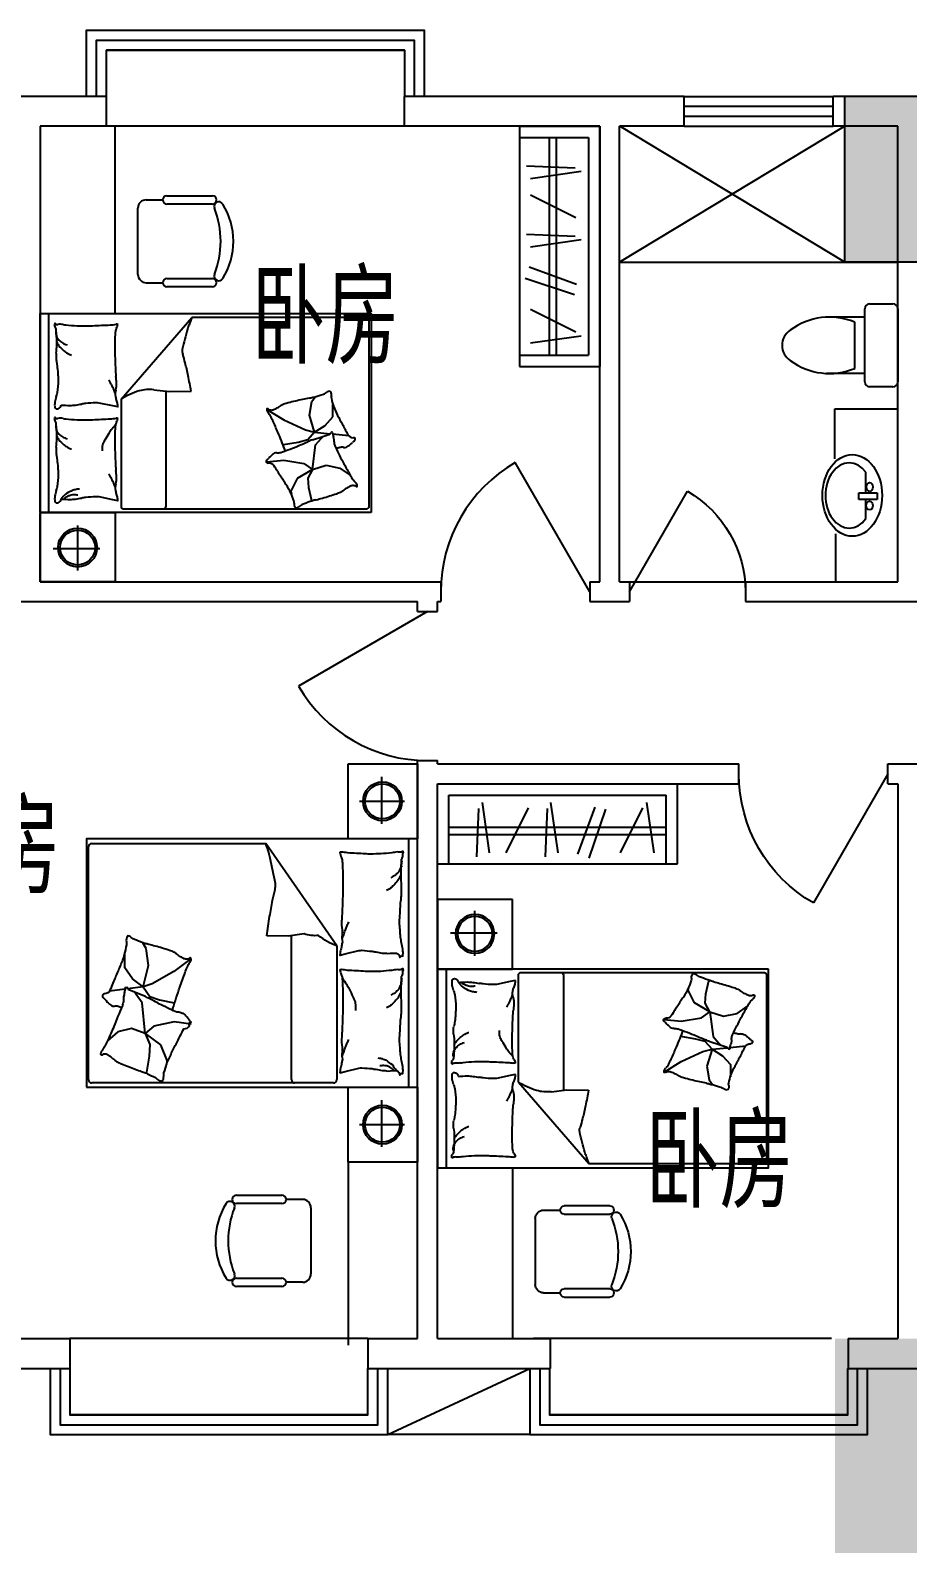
# Model space of a CAD drawing. Header units: millimetres. Extents: x 1386 to 54110, y 629 to 51584.
# Drawn here: x 12642 to 17941, y 19280 to 28419 of the extents above; entities that cross this region are included whole.
import ezdxf
from ezdxf.enums import TextEntityAlignment as Align

# ---------------------------------------------------------------- set-up
doc = ezdxf.new("R2010")
doc.units = ezdxf.units.MM
for name, color, linetype in [('COLUMN', 7, 'Continuous'), ('FUR', 6, 'Continuous'), ('PUB_TEXT', 7, 'Continuous'), ('STAIR', 2, 'Continuous'), ('TOILET', 7, 'Continuous'), ('WALL', 4, 'Continuous'), ('WINDOW', 5, 'Continuous'), ('WINDOW_TEXT', 7, 'Continuous')]:
    doc.layers.add(name, color=color, linetype=linetype)
doc.styles.add('CHINA', font='romant', dxfattribs={"width": 0.8, "height": 150, "bigfont": 'fs64f'})
doc.styles.add('DIM_FONT', font='SIMPLEX.shx', dxfattribs={"width": 0.8})
doc.styles.add('HZ', font='TXT.SHX', dxfattribs={"width": 0.8, "bigfont": 'hztxt'})
doc.styles.add('SIMPLEX', font='SIMPLEX.SHX')
doc.styles.get("Standard").update_dxf_attribs({"font": 'arial.ttf'})

# ---------------------------------------------------------------- blocks, each defined once
blk = doc.blocks.new('M_C54TQD')
for p, q in [((0, -52.4), (1500, -52.4)), ((25.8, -508.5), (25.8, -1967.8)), ((853.5, -488.5), (45.8, -488.5)), ((853.5, -488.5), (1471.6, -915.9)), ((45.8, -761.1), (915.3, -761.1)), ((1471.6, -1967.8), (1471.6, -915.9)), ((381, -1368.3), (394.8, -1471.4)), ((777.6, -1368.4), (698.4, -1472.4)), ((160.8, -1514.4), (136.8, -1517.8)), ((255.4, -1552.2), (160.8, -1514.4)), ((324.3, -1645), (255.4, -1552.2)), ((394.8, -1471.4), (369, -1593.5)), ((528.4, -1559.3), (508.6, -1470.4)), ((698.4, -1472.4), (623.3, -1602.7)), ((90.3, -1638.1), (87, -1644.6)), ((188.4, -1621), (90.3, -1638.1)), ((257.2, -1617.5), (188.4, -1621)), ((324.3, -1645), (257.2, -1617.5)), ((369, -1593.5), (324.3, -1645)), ((548.2, -1616.6), (528.4, -1559.3)), ((605.5, -1658), (548.2, -1616.6)), ((623.3, -1602.7), (605.5, -1658)), ((605.5, -1658), (734, -1626.4)), ((734, -1626.4), (836.8, -1640.3)), ((836.8, -1640.3), (872.8, -1660.3)), ((324.3, -1645), (510, -1663.9)), ((324.3, -1645), (355.2, -1727.5)), ((355.2, -1727.5), (334.6, -1810)), ((510, -1663.9), (559.9, -1700)), ((559.9, -1700), (572, -1708.6)), ((605.5, -1658), (593.7, -1752.2)), ((605.5, -1658), (654.9, -1721.3)), ((654.9, -1721.3), (720.1, -1768.7)), ((334.6, -1810), (281, -1872.6)), ((591.9, -1766.9), (580, -1861.5)), ((720.1, -1768.7), (813, -1768.7)), ((45.8, -1987.8), (1451.6, -1987.8))]:
    blk.add_line(p, q)
blk.add_lwpolyline([(0, -2000), (0, 0), (1500, 0), (1500, -2000)], close=True)
for points in [[(101, -126.8, -0.263368), (73, -108, -0.494818), (82.2, -89.3, -0.049225), (99.9, -87.5, -0.036831), (123.5, -89.3, -0.031893), (161.5, -97.4, 0.035782), (195.4, -104.4, 0.032941), (285.1, -110.3, 0.026564), (396.3, -104.4, 0.017905), (433.8, -99, -0.033397), (454, -96.8, -0.03204), (491.1, -97.5, 0.018442), (555.4, -100.5, 0.010837), (620.2, -99.8, 0.014624), (668.1, -96.8, 0.111249), (690.6, -89.5, -0.153708), (707.5, -85.5, -0.076444), (715, -87.2, -0.215512), (716.9, -89.3, -0.585858), (714.3, -92.3, 0.363489), (709.4, -94.9, 0.191716), (709.4, -106.4, -0.129675), (711.3, -123, -0.01735), (708.3, -139.8, 0.019326), (705.7, -154.9, 0.018818), (699, -223.3, 0.021828), (698.1, -282.6, 0.006204), (699.5, -316.4, 0.001963), (705.7, -423.3, 0.028341), (709.9, -459.4, -0.117014), (709.4, -468.3, -0.36606), (708, -469.3, -0.03973), (694.4, -466.5, -0.048309), (680.6, -461, 0.062981), (670, -457.1, 0.04058), (646.6, -453.7, 0.014345), (579.8, -451.4, 0.005484), (454.4, -452.2, 0.007153), (358.2, -455.2, 0.008762), (315.7, -457.9, -0.008153), (270, -460.8, -0.06251), (212.9, -456.4, 0.078669), (167.3, -454.4, 0.047825), (144.9, -459.1, -0.034494), (114.1, -466.5, -0.023571), (88.8, -469.5, -0.510228), (87.8, -468.3), (95.3, -438.3), (116, -355.7, 0.073041), (118, -336.2, 0.023305), (112.2, -275, 0.018299), (108.2, -252.2, -0.01097), (100.8, -214.2, -0.042281), (97.9, -179.9, -0.027201), (100.8, -126.5)], [(810.2, -126.8, -0.263368), (782.3, -108, -0.494818), (791.4, -89.3, -0.049225), (809.1, -87.5, -0.036831), (832.8, -89.3, -0.031893), (870.7, -97.4, 0.035782), (904.6, -104.4, 0.032941), (994.3, -110.3, 0.026564), (1105.5, -104.4, 0.017905), (1143, -99, -0.033397), (1163.3, -96.8, -0.03204), (1200.3, -97.5, 0.018442), (1264.7, -100.5, 0.010837), (1329.4, -99.8, 0.014624), (1377.3, -96.8, 0.111249), (1399.9, -89.5, -0.153708), (1416.8, -85.5, -0.076444), (1424.2, -87.2, -0.215512), (1426.2, -89.3, -0.585858), (1423.5, -92.3, 0.363489), (1418.6, -94.9, 0.191716), (1418.6, -106.4, -0.129675), (1420.5, -123, -0.01735), (1417.5, -139.8, 0.019326), (1414.9, -154.9, 0.018818), (1408.3, -223.3, 0.021828), (1407.4, -282.6, 0.006204), (1408.8, -316.4, 0.001963), (1414.9, -423.3, 0.028341), (1419.2, -459.4, -0.117014), (1418.6, -468.3, -0.36606), (1417.2, -469.3, -0.03973), (1403.6, -466.5, -0.048309), (1389.9, -461, 0.062981), (1379.2, -457.1, 0.04058), (1355.8, -453.7, 0.014345), (1289.1, -451.4, 0.005484), (1163.6, -452.2, 0.007153), (1067.5, -455.2, 0.008762), (1024.9, -457.9, -0.008153), (979.2, -460.8, -0.06251), (922.1, -456.4, 0.078669), (876.5, -454.4, 0.047825), (854.1, -459.1, -0.034494), (823.4, -466.5, -0.023571), (798, -469.5, -0.510228), (797.1, -468.3), (804.6, -438.3), (825.2, -355.7, 0.073041), (827.2, -336.2, 0.023305), (821.5, -275, 0.018299), (817.4, -252.2, -0.01097), (810.1, -214.2, -0.042281), (807.2, -179.9, -0.027201), (810.1, -126.5)], [(99.3, -142.8, -0.05369), (113.5, -155.8, -0.070312), (121.6, -168.1, -0.015448), (125.4, -176.6, -0.013244), (129.1, -186.8, -0.082127), (132.1, -204.9, -0.064164), (129.1, -228.1)], [(100.8, -126.8, -0.077379), (135.6, -152.1, -0.077379), (161.1, -186.8, -0.047525), (171, -211.5, -0.047525), (176.1, -237.5)], [(574.8, -100.6, 0.027842), (551.1, -111.2, 0.048685), (538.5, -119.3, 0.023666), (510.6, -143.6, 0.031223), (491.6, -164.3, 0.046801), (486.5, -172, 0.023191), (478.4, -188.7)], [(656.8, -94.9, 0.088153), (622.3, -98.4, 0.088153), (591.1, -113.7, 0.077547), (569.5, -135.3, 0.077547), (555.4, -162.4)], [(1284.1, -100.6, 0.027842), (1260.3, -111.2, 0.048685), (1247.8, -119.3, 0.023666), (1219.8, -143.6, 0.031223), (1200.8, -164.3, 0.046801), (1195.7, -172, 0.023191), (1187.7, -188.7)], [(1366.1, -94.9, 0.088153), (1331.5, -98.4, 0.088153), (1300.3, -113.7, 0.077547), (1278.7, -135.3, 0.077547), (1264.7, -162.4)], [(191.4, -453.7, 0.009729), (218.7, -444.6, 0.009729), (245.6, -434.6, 0.007971), (267.3, -425.5, 0.007971), (288.8, -415.8)], [(660.6, -455.2, 0.016108), (621.7, -429, 0.024599), (594.9, -413.9, 0.009477), (545.8, -390.6, 0.015937), (516, -378.3, 0.072521), (499.6, -374.7, 0.033339), (463.4, -374.5)], [(900.6, -453.7, 0.009729), (927.9, -444.6, 0.009729), (954.8, -434.6, 0.007971), (976.6, -425.5, 0.007971), (998, -415.8)], [(853.5, -488.5, -0.085272), (916.8, -598.6, -0.124044), (926, -686.2), (912.4, -781.6), (914.1, -911.7)], [(914.1, -911.7, 0.007867), (1031.7, -893.9, 0.009508), (1128.5, -875.9, 0.006616), (1193.5, -861.5, -0.023828), (1211.7, -858.2, -0.080713), (1230.3, -858.7, -0.009591), (1382.9, -890.6, -0.013133), (1416.4, -899.2, -0.007859), (1471.6, -915.9)], [(464, -1480.4, 0.025626), (475.6, -1477.6, 0.0108), (604.9, -1436, 0.00456), (692.4, -1404.8, 0.01125), (727.5, -1391, 0.069394), (746.3, -1379.9, -0.079756), (762.9, -1370.5, -0.106399), (777.6, -1368.4, -0.328642), (781.6, -1371.8, -0.299547), (779.2, -1378.3, 0.189917), (773.7, -1387.1, 0.033518), (772.5, -1397.4, 0.075627), (773, -1402, 0.053489), (776, -1409.8, 0.017838), (788.1, -1431.8, 0.038394), (805.3, -1456.1, -0.059529), (815.7, -1472.2, -0.035943), (826.3, -1498.4, -0.011245), (851.9, -1584.7, -0.006203), (862.2, -1624.3, 0.010783), (868.3, -1647, 0.019485), (872.8, -1660.3, 0.005062), (892.4, -1710.5, 0.101392), (909.1, -1735.8, -0.223768), (914, -1749.2, -0.25558), (910.9, -1753.8, -0.081563), (895.2, -1758.9, -0.071805), (878.1, -1759, 0.069985), (860.5, -1759.1, 0.03546), (801, -1772.1, 0.029432), (732, -1796.8, 0.001554), (698.6, -1811.2, -0.00152), (664.5, -1825.8, -0.004735), (629.3, -1840.5, 0.00382), (585.5, -1858.6, 0.296001), (563.6, -1890.9, -0.649774), (542.2, -1899.9, -0.02319), (537.7, -1895.3, 0.0288), (534, -1891.6, 0.005727), (527.4, -1885.8, -0.004358), (518.8, -1878.2, -0.027528), (501.8, -1861.4, -0.046214), (493.2, -1849.9, -0.194121), (490.4, -1833.2, 0.133719), (489.3, -1809.2, 0.005779), (481.8, -1787.2, 0.008882)]]:
    blk.add_lwpolyline(points, format="xyb")
blk.add_lwpolyline([(58.1, -1583.2, 0.101392), (39.5, -1559.2, -0.223768), (33.6, -1546.2, -0.25558), (36.4, -1541.4, -0.081563), (51.6, -1535.1, -0.071805), (68.7, -1533.7, 0.069985), (86.2, -1532.2, 0.03546), (144.5, -1514.8, 0.029432), (211.5, -1484.8, 0.001554), (243.6, -1467.9, -0.00152), (276.5, -1450.7, -0.004735), (310.5, -1433.4, 0.00382), (352.7, -1412, 0.296001), (372.1, -1378.1, -0.649774), (392.8, -1367.5, -0.02319), (397.6, -1371.7, 0.0288), (401.6, -1375.1, 0.005727), (408.6, -1380.4, -0.004358), (417.8, -1387.3, -0.027528), (436, -1402.8, -0.046214), (445.5, -1413.5, -0.194121), (449.5, -1430, 0.133719), (452.5, -1453.8, 0.011505), (471.2, -1496.2, 0.008882), (497.5, -1550, 0.012426), (534.6, -1618.4, -0.033612), (547.3, -1644.2), (570.3, -1700.5), (588.1, -1744, 0.224341), (602.6, -1757.3, -0.722772), (602.8, -1766.1, -0.103513), (599, -1766.6, 0.053465), (591.8, -1766.9, 0.030109), (568.7, -1771.5, -0.031436), (546.6, -1775.9, -0.05324), (531.5, -1776.4, 0.05518), (516.9, -1776.8, 0.056271), (491.6, -1783.4, 0.0108), (365.9, -1834.8, 0.00456), (281, -1872.6, 0.01125), (247.1, -1889, 0.069394), (229.2, -1901.6, -0.079756), (213.3, -1912.2, -0.106399), (198.9, -1915.4, -0.328642), (194.6, -1912.4, -0.299547), (196.5, -1905.7, 0.189917), (201.3, -1896.5, 0.033518), (201.7, -1886.2, 0.075627), (200.8, -1881.6, 0.053489), (197.3, -1874, 0.017838), (183.5, -1853, 0.038394), (164.5, -1830.2, -0.059529), (152.9, -1814.9, -0.035943), (140.3, -1789.6, -0.011245), (108.1, -1705.4, -0.006203), (94.9, -1666.8, 0.010783), (87, -1644.6, 0.019485), (81.6, -1631.7, 0.005062)], format="xyb", close=True)
for centre, start, end in [((45.8, -508.5), 90, 180), ((45.8, -741.1), 180, 270), ((45.8, -1967.8), 180, 270), ((1451.6, -1967.8), 270, 0)]:
    blk.add_arc(centre, 20, start, end)
at = {"style": 'DIM_FONT', "width": 0.8, "flags": 9}
for tag in ['YSIZE', 'XSIZE']:
    blk.add_attdef(tag, (0, 0), '', height=0.5, dxfattribs=at)
blk = doc.blocks.new('_FZH')
blk.add_solid([(-0.5, -0.5), (0.5, -0.5), (-0.5, 0.5), (0.5, 0.5)])
blk = doc.blocks.new('M_C32CXI')
for p, q in [((-188.1, 275), (86.9, 275)), ((86.9, 225), (-188.1, 225)), ((211.9, 250), (111.9, 250)), ((261.9, 200), (261.9, -200)), ((-188.1, -225), (86.9, -225)), ((211.9, -250), (111.9, -250)), ((86.9, -275), (-188.1, -275))]:
    blk.add_line(p, q)
for centre, radius, start, end in [((-188.1, 250), 25, 90, 270), ((86.9, 250), 25, 270, 90), ((111, 0), 425.9, 148.10921, 211.89079), ((-226.8, 210.2), 28.1, 338.76069, 148.10921), ((314, 0), 552.1, 158.76069, 201.23931), ((211.9, 200), 50, 0, 90), ((-226.8, -210.2), 28.1, 211.89079, 21.23931), ((-188.1, -250), 25, 90, 270), ((86.9, -250), 25, 270, 90), ((211.9, -200), 50, 270, 0)]:
    blk.add_arc(centre, radius, start, end)
at = {"width": 0.8, "flags": 9}
for tag in ['XSIZE', 'YSIZE']:
    blk.add_attdef(tag, (0, 0), '', height=0.5, dxfattribs=at)
blk = doc.blocks.new('_DBLK')
blk.add_line((-0.5, 0), (0, -0.866))
blk.add_arc((-0.5, 0), 1, 300, 0)
at = {"style": 'SIMPLEX', "flags": 9}
blk.add_attdef('A', text='', height=1, dxfattribs=at).set_placement((0, 1.5), align=Align.MIDDLE)
blk = doc.blocks.new('_C2UYJ')
for p, q in [((-226.1, 215.7), (226.1, 215.7)), ((-226.1, -203.3), (-226.1, 209.5)), ((226.1, 215.7), (226.1, -203.3)), ((0, 135.6), (0, -135.6)), ((-147.8, -3.1), (134.8, -3.1)), ((226.1, -203.3), (-226.1, -203.3))]:
    blk.add_line(p, q)
for radius in [117.4, 105.4]:
    blk.add_circle((0, 3.1), radius)
at = {"style": 'DIM_FONT', "width": 0.8, "flags": 9}
for tag in ['YSIZE', 'XSIZE']:
    blk.add_attdef(tag, (0, 0), '', height=0.5, dxfattribs=at)
blk = doc.blocks.new('M_E24TTP')
at = {"layer": 'TOILET', "color": 7}
for p, q in [((-169.7, 200.4), (-169.7, 430.4)), ((169.7, 200.4), (169.7, 430.4)), ((-220, 200), (220, 200)), ((-139.7, 260.4), (139.7, 260.4)), ((-250, 30), (-250, 170)), ((250, 170), (250, 30)), ((220, 0), (-220, 0))]:
    blk.add_line(p, q, dxfattribs=at)
for centre, radius, start, end in [((227.4, 412.8), 397.5, 143.36186, 202.54952), ((0, 589.6), 109.8, 33.45086, 146.54914), ((-227.4, 412.8), 397.5, 337.45048, 36.63814), ((-220, 170), 30, 90, 180), ((220, 170), 30, 0, 90), ((-220, 30), 30, 180, 270), ((220, 30), 30, 270, 0)]:
    blk.add_arc(centre, radius, start, end, dxfattribs=at)
at = {"style": 'DIM_FONT', "width": 0.8, "flags": 9}
for tag in ['YSIZE', 'XSIZE']:
    blk.add_attdef(tag, (0, 0), '', height=0.5, dxfattribs=at)
blk = doc.blocks.new('_WBLK')
for p, q in [((-0.5, 0.5), (0.5, 0.5)), ((0.5, 0.167), (-0.5, 0.167)), ((0.5, -0.167), (-0.5, -0.167)), ((-0.5, -0.5), (0.5, -0.5))]:
    blk.add_line(p, q)
at = {"layer": 'WINDOW_TEXT', "style": 'SIMPLEX', "flags": 9}
blk.add_attdef('A', text='', height=1, dxfattribs=at).set_placement((0, 1.5), align=Align.MIDDLE)
blk = doc.blocks.new('M_E33IEP')
at = {"linetype": 'Continuous'}
for p, q in [((135.1, 135.3), (135.1, 19.6)), ((43.6, -21.1), (43.6, 19.6)), ((43.6, 19.6), (193.6, 19.6)), ((193.6, 19.6), (193.6, -21.1)), ((193.6, -21.1), (43.6, -21.1)), ((135.1, -21.1), (135.1, -144.4))]:
    blk.add_line(p, q, dxfattribs=at)
for centre, radius in [((248.3, -4.6), 246.4), ((105.9, 56.4), 26.7), ((104.6, -55.4), 26.7)]:
    blk.add_circle(centre, radius, dxfattribs=at)
blk.add_arc((273.7, -4.6), 196.9, 225.25267, 134.74733, dxfattribs=at)
at = {"style": 'DIM_FONT', "width": 0.8, "flags": 9}
for tag in ['YSIZE', 'XSIZE']:
    blk.add_attdef(tag, (0, 0), '', height=0.5, dxfattribs=at)
at = {"linetype": 'Continuous', "style": 'CHINA', "width": 0.8, "flags": 9}
for tag in ['XSIZE', 'YSIZE']:
    blk.add_attdef(tag, (1.9, -251), '', height=150, dxfattribs=at)
blk = doc.blocks.new('_C9ULO')
for p, q in [((-1202.2, 0), (-750, 0)), ((-750, 0), (-750, -419)), ((750, 0), (1202.2, 0)), ((1202.2, 0), (1202.2, -419)), ((-1202.2, -419), (-1202.2, -6.2)), ((-976.1, -80.1), (-976.1, -351.2)), ((750, -52.4), (-750, -52.4)), ((750, -419), (750, -6.2)), ((976.1, -80.1), (976.1, -351.2)), ((-1124, -218.8), (-841.3, -218.8)), ((828.3, -218.8), (1110.9, -218.8)), ((-750, -419), (-1202.2, -419)), ((1202.2, -419), (750, -419)), ((-103.5, -488.5), (-721.6, -915.9)), ((-103.5, -488.5), (704.2, -488.5)), ((724.2, -508.5), (724.2, -1967.8)), ((704.2, -761.1), (-165.3, -761.1)), ((-721.6, -1967.8), (-721.6, -915.9)), ((-27.6, -1368.4), (51.6, -1472.4)), ((369, -1368.3), (355.2, -1471.4)), ((51.6, -1472.4), (126.7, -1602.7)), ((221.6, -1559.3), (241.4, -1470.4)), ((355.2, -1471.4), (381, -1593.5)), ((425.7, -1645), (494.6, -1552.2)), ((494.6, -1552.2), (589.2, -1514.4)), ((589.2, -1514.4), (613.2, -1517.8)), ((-86.8, -1640.3), (-122.8, -1660.3)), ((16, -1626.4), (-86.8, -1640.3)), ((144.5, -1658), (16, -1626.4)), ((126.7, -1602.7), (144.5, -1658)), ((144.5, -1658), (201.8, -1616.6)), ((201.8, -1616.6), (221.6, -1559.3)), ((381, -1593.5), (425.7, -1645)), ((425.7, -1645), (492.8, -1617.5)), ((492.8, -1617.5), (561.6, -1621)), ((561.6, -1621), (659.7, -1638.1)), ((659.7, -1638.1), (663, -1644.6)), ((95.1, -1721.3), (29.9, -1768.7)), ((144.5, -1658), (95.1, -1721.3)), ((144.5, -1658), (156.3, -1752.2)), ((190.1, -1700), (178, -1708.6)), ((240, -1663.9), (190.1, -1700)), ((425.7, -1645), (240, -1663.9)), ((425.7, -1645), (394.8, -1727.5)), ((394.8, -1727.5), (415.4, -1810)), ((29.9, -1768.7), (-63, -1768.7)), ((158.1, -1766.9), (170, -1861.5)), ((415.4, -1810), (469, -1872.6)), ((704.2, -1987.8), (-701.6, -1987.8))]:
    blk.add_line(p, q)
blk.add_lwpolyline([(750, -2000), (750, 0), (-750, 0), (-750, -2000)], close=True)
for points in [[(-60.2, -126.8, -0.263368), (-32.3, -108, -0.494818), (-41.4, -89.3, -0.049225), (-59.1, -87.5, -0.036831), (-82.8, -89.3, -0.031893), (-120.7, -97.4, 0.035782), (-154.6, -104.4, 0.032941), (-244.3, -110.3, 0.026564), (-355.5, -104.4, 0.017905), (-393, -99, -0.033397), (-413.3, -96.8, -0.03204), (-450.3, -97.5, 0.018442), (-514.7, -100.5, 0.010837), (-579.4, -99.8, 0.014624), (-627.3, -96.8, 0.111249), (-649.9, -89.5, -0.153708), (-666.8, -85.5, -0.076444), (-674.2, -87.2, -0.215512), (-676.2, -89.3, -0.585858), (-673.5, -92.3, 0.363489), (-668.6, -94.9, 0.191716), (-668.6, -106.4, -0.129675), (-670.5, -123, -0.01735), (-667.5, -139.8, 0.019326), (-664.9, -154.9, 0.018818), (-658.3, -223.3, 0.021828), (-657.4, -282.6, 0.006204), (-658.8, -316.4, 0.001963), (-664.9, -423.3, 0.028341), (-669.2, -459.4, -0.117014), (-668.6, -468.3, -0.36606), (-667.2, -469.3, -0.03973), (-653.6, -466.5, -0.048309), (-639.9, -461, 0.062981), (-629.2, -457.1, 0.04058), (-605.8, -453.7, 0.014345), (-539.1, -451.4, 0.005484), (-413.6, -452.2, 0.007153), (-317.5, -455.2, 0.008762), (-274.9, -457.9, -0.008153), (-229.2, -460.8, -0.06251), (-172.1, -456.4, 0.078669), (-126.5, -454.4, 0.047825), (-104.1, -459.1, -0.034494), (-73.4, -466.5, -0.023571), (-48, -469.5, -0.510228), (-47.1, -468.3), (-54.6, -438.3), (-75.2, -355.7, 0.073041), (-77.2, -336.2, 0.023305), (-71.5, -275, 0.018299), (-67.4, -252.2, -0.01097), (-60.1, -214.2, -0.042281), (-57.2, -179.9, -0.027201), (-60.1, -126.5)], [(649, -126.8, -0.263368), (677, -108, -0.494818), (667.8, -89.3, -0.049225), (650.1, -87.5, -0.036831), (626.5, -89.3, -0.031893), (588.5, -97.4, 0.035782), (554.6, -104.4, 0.032941), (464.9, -110.3, 0.026564), (353.7, -104.4, 0.017905), (316.2, -99, -0.033397), (296, -96.8, -0.03204), (258.9, -97.5, 0.018442), (194.6, -100.5, 0.010837), (129.8, -99.8, 0.014624), (81.9, -96.8, 0.111249), (59.4, -89.5, -0.153708), (42.5, -85.5, -0.076444), (35, -87.2, -0.215512), (33.1, -89.3, -0.585858), (35.7, -92.3, 0.363489), (40.6, -94.9, 0.191716), (40.6, -106.4, -0.129675), (38.7, -123, -0.01735), (41.7, -139.8, 0.019326), (44.3, -154.9, 0.018818), (51, -223.3, 0.021828), (51.9, -282.6, 0.006204), (50.5, -316.4, 0.001963), (44.3, -423.3, 0.028341), (40.1, -459.4, -0.117014), (40.6, -468.3, -0.36606), (42, -469.3, -0.03973), (55.6, -466.5, -0.048309), (69.4, -461, 0.062981), (80, -457.1, 0.04058), (103.4, -453.7, 0.014345), (170.2, -451.4, 0.005484), (295.6, -452.2, 0.007153), (391.8, -455.2, 0.008762), (434.3, -457.9, -0.008153), (480, -460.8, -0.06251), (537.1, -456.4, 0.078669), (582.7, -454.4, 0.047825), (605.1, -459.1, -0.034494), (635.9, -466.5, -0.023571), (661.2, -469.5, -0.510228), (662.2, -468.3), (654.7, -438.3), (634, -355.7, 0.073041), (632, -336.2, 0.023305), (637.8, -275, 0.018299), (641.8, -252.2, -0.01097), (649.2, -214.2, -0.042281), (652.1, -179.9, -0.027201), (649.2, -126.5)], [(-616.1, -94.9, 0.088153), (-581.5, -98.4, 0.088153), (-550.3, -113.7, 0.077547), (-528.7, -135.3, 0.077547), (-514.7, -162.4)], [(-534.1, -100.6, 0.027842), (-510.3, -111.2, 0.048685), (-497.8, -119.3, 0.023666), (-469.8, -143.6, 0.031223), (-450.8, -164.3, 0.046801), (-445.7, -172, 0.023191), (-437.7, -188.7)], [(93.2, -94.9, 0.088153), (127.7, -98.4, 0.088153), (158.9, -113.7, 0.077547), (180.5, -135.3, 0.077547), (194.6, -162.4)], [(175.2, -100.6, 0.027842), (198.9, -111.2, 0.048685), (211.5, -119.3, 0.023666), (239.4, -143.6, 0.031223), (258.4, -164.3, 0.046801), (263.5, -172, 0.023191), (271.6, -188.7)], [(649.2, -126.8, -0.077379), (614.4, -152.1, -0.077379), (588.9, -186.8, -0.047525), (579, -211.5, -0.047525), (573.9, -237.5)], [(650.7, -142.8, -0.05369), (636.5, -155.8, -0.070312), (628.4, -168.1, -0.015448), (624.6, -176.6, -0.013244), (620.9, -186.8, -0.082127), (617.9, -204.9, -0.064164), (620.9, -228.1)], [(-150.6, -453.7, 0.009729), (-177.9, -444.6, 0.009729), (-204.8, -434.6, 0.007971), (-226.6, -425.5, 0.007971), (-248, -415.8)], [(89.4, -455.2, 0.016108), (128.3, -429, 0.024599), (155.1, -413.9, 0.009477), (204.2, -390.6, 0.015937), (234, -378.3, 0.072521), (250.4, -374.7, 0.033339), (286.6, -374.5)], [(558.6, -453.7, 0.009729), (531.3, -444.6, 0.009729), (504.4, -434.6, 0.007971), (482.7, -425.5, 0.007971), (461.2, -415.8)], [(-103.5, -488.5, -0.085272), (-166.8, -598.6, -0.124044), (-176, -686.2), (-162.4, -781.6), (-164.1, -911.7)], [(-164.1, -911.7, 0.007867), (-281.7, -893.9, 0.009508), (-378.5, -875.9, 0.006616), (-443.5, -861.5, -0.023828), (-461.7, -858.2, -0.080713), (-480.3, -858.7, -0.009591), (-632.9, -890.6, -0.013133), (-666.4, -899.2, -0.007859), (-721.6, -915.9)], [(286, -1480.4, -0.025626), (274.4, -1477.6, -0.0108), (145.1, -1436, -0.00456), (57.6, -1404.8, -0.01125), (22.5, -1391, -0.069394), (3.7, -1379.9, 0.079756), (-12.9, -1370.5, 0.106399), (-27.6, -1368.4, 0.328642), (-31.6, -1371.8, 0.299547), (-29.2, -1378.3, -0.189917), (-23.7, -1387.1, -0.033518), (-22.5, -1397.4, -0.075627), (-23, -1402, -0.053489), (-26, -1409.8, -0.017838), (-38.1, -1431.8, -0.038394), (-55.3, -1456.1, 0.059529), (-65.7, -1472.2, 0.035943), (-76.3, -1498.4, 0.011245), (-101.9, -1584.7, 0.006203), (-112.2, -1624.3, -0.010783), (-118.3, -1647, -0.019485), (-122.8, -1660.3, -0.005062), (-142.4, -1710.5, -0.101392), (-159.1, -1735.8, 0.223768), (-164, -1749.2, 0.25558), (-160.9, -1753.8, 0.081563), (-145.2, -1758.9, 0.071805), (-128.1, -1759, -0.069985), (-110.5, -1759.1, -0.03546), (-51, -1772.1, -0.029432), (18, -1796.8, -0.001554), (51.4, -1811.2, 0.00152), (85.5, -1825.8, 0.004735), (120.7, -1840.5, -0.00382), (164.5, -1858.6, -0.296001), (186.4, -1890.9, 0.649774), (207.8, -1899.9, 0.02319), (212.3, -1895.3, -0.0288), (216, -1891.6, -0.005727), (222.6, -1885.8, 0.004358), (231.2, -1878.2, 0.027528), (248.2, -1861.4, 0.046214), (256.8, -1849.9, 0.194121), (259.6, -1833.2, -0.133719), (260.7, -1809.2, -0.005779), (268.2, -1787.2, -0.008882)]]:
    blk.add_lwpolyline(points, format="xyb")
blk.add_lwpolyline([(691.9, -1583.2, 0.101392), (710.5, -1559.2, -0.223768), (716.4, -1546.2, -0.25558), (713.6, -1541.4, -0.081563), (698.4, -1535.1, -0.071805), (681.3, -1533.7, 0.069985), (663.8, -1532.2, 0.03546), (605.5, -1514.8, 0.029432), (538.5, -1484.8, 0.001554), (506.4, -1467.9, -0.00152), (473.5, -1450.7, -0.004735), (439.5, -1433.4, 0.00382), (397.3, -1412, 0.296001), (377.9, -1378.1, -0.649774), (357.2, -1367.5, -0.02319), (352.4, -1371.7, 0.0288), (348.4, -1375.1, 0.005727), (341.4, -1380.4, -0.004358), (332.2, -1387.3, -0.027528), (314, -1402.8, -0.046214), (304.5, -1413.5, -0.194121), (300.5, -1430, 0.133719), (297.5, -1453.8, 0.011505), (278.8, -1496.2, 0.008882), (252.5, -1550, 0.012426), (215.4, -1618.4, -0.033612), (202.7, -1644.2), (179.7, -1700.5), (161.9, -1744, 0.224341), (147.4, -1757.3, -0.722772), (147.2, -1766.1, -0.103513), (151, -1766.6, 0.053465), (158.2, -1766.9, 0.030109), (181.3, -1771.5, -0.031436), (203.4, -1775.9, -0.05324), (218.5, -1776.4, 0.05518), (233.1, -1776.8, 0.056271), (258.4, -1783.4, 0.0108), (384.1, -1834.8, 0.00456), (469, -1872.6, 0.01125), (502.9, -1889, 0.069394), (520.8, -1901.6, -0.079756), (536.7, -1912.2, -0.106399), (551.1, -1915.4, -0.328642), (555.4, -1912.4, -0.299547), (553.5, -1905.7, 0.189917), (548.7, -1896.5, 0.033518), (548.3, -1886.2, 0.075627), (549.2, -1881.6, 0.053489), (552.7, -1874, 0.017838), (566.5, -1853, 0.038394), (585.5, -1830.2, -0.059529), (597.1, -1814.9, -0.035943), (609.7, -1789.6, -0.011245), (641.9, -1705.4, -0.006203), (655.1, -1666.8, 0.010783), (663, -1644.6, 0.019485), (668.4, -1631.7, 0.005062)], format="xyb", close=True)
for centre, radius in [((-976.1, -212.6), 117.4), ((-976.1, -212.6), 105.4), ((976.1, -212.6), 117.4), ((976.1, -212.6), 105.4)]:
    blk.add_circle(centre, radius)
for centre, start, end in [((704.2, -508.5), 360, 90), ((704.2, -741.1), 270, 360), ((-701.6, -1967.8), 180, 270), ((704.2, -1967.8), 270, 360)]:
    blk.add_arc(centre, 20, start, end)
at = {"style": 'DIM_FONT', "width": 0.8, "flags": 9}
for tag in ['YSIZE', 'XSIZE']:
    blk.add_attdef(tag, (0, 0), '', height=0.5, dxfattribs=at)

msp = doc.modelspace()

# ---------------------------------------------------------------- hatches: boundary and pattern name
at = {"layer": 'COLUMN'}
h = msp.add_hatch(color=256, dxfattribs=at)
h.paths.add_polyline_path([(17561.2, 27018.8), (17881.2, 27018.8), (17881.2, 27838.8), (17561.2, 27838.8)], flags=17)
h.paths.add_polyline_path([(17561.2, 27928.8), (17561.2, 27838.8), (17881.2, 27838.8), (17881.2, 27018.8), (17941.2, 27018.8), (17941.2, 27928.8)])
h.paths.add_polyline_path([(17941.2, 27928.8), (17941.2, 28018.8), (17561.2, 28018.8), (17561.2, 27928.8)])
h.paths.add_polyline_path([(18061.2, 27928.8), (18061.2, 28018.8), (18051.2, 28018.8), (17941.2, 28018.8), (17941.2, 27928.8)])
h.paths.add_polyline_path([(18061.2, 27928.8), (18051.2, 27928.8), (17941.2, 27928.8), (17941.2, 27018.8), (18061.2, 27018.8)])

# ---------------------------------------------------------------- linework, layer by layer
at = {"layer": 'FUR'}
for p, q in [((13153.4, 26712.4), (13153.4, 27838.8)), ((15597.2, 27838.8), (15597.2, 26388.8)), ((15597.2, 27838.8), (16081.2, 27838.8)), ((16081.2, 27838.8), (16081.2, 26388.8)), ((17561.2, 27838.8), (16201.2, 27018.8)), ((17561.2, 27018.8), (16202.7, 27839.8)), ((15597.2, 27770.3), (16012.7, 27770.3)), ((15775.6, 27770.3), (15775.6, 26457.2)), ((15818.4, 27770.3), (15818.4, 26457.2)), ((16012.7, 27770.3), (16012.7, 26457.2)), ((15639.6, 27600.7), (15932.7, 27588.5)), ((15663.8, 27523.9), (15968.8, 27567.9)), ((15663.8, 27425), (15936.6, 27288.7)), ((15639.6, 27187.2), (15932.7, 27175)), ((15663.8, 27110.4), (15968.8, 27154.5)), ((15655.7, 26991), (15940.8, 26886.5)), ((16201.2, 27018.8), (17877.5, 27018.8)), ((15631.5, 26922.5), (15928.5, 26822.3)), ((15663.8, 26734.3), (15936.6, 26598)), ((15663.8, 26530.5), (15968.8, 26574.5)), ((15597.2, 26457.2), (16012.7, 26457.2)), ((15597.2, 26388.8), (16081.2, 26388.8)), ((17500.6, 25830.9), (17500.6, 26133.5)), ((17500.6, 26133.5), (17881.2, 26133.5)), ((17504.9, 25378.8), (17504.9, 25088.8)), ((15101.2, 23384.8), (15101.2, 23868.8)), ((15101.2, 23868.8), (16551.2, 23868.8)), ((16551.2, 23384.8), (16551.2, 23868.8)), ((15169.6, 23384.8), (15169.6, 23800.3)), ((15169.6, 23800.3), (16482.7, 23800.3)), ((16482.7, 23384.8), (16482.7, 23800.3)), ((15339.3, 23427.2), (15351.5, 23720.3)), ((15416.1, 23451.4), (15372, 23756.4)), ((15514.9, 23451.4), (15651.3, 23724.2)), ((15752.8, 23427.2), (15765, 23720.3)), ((15829.5, 23451.4), (15785.5, 23756.4)), ((15949, 23443.3), (16053.5, 23728.4)), ((16017.4, 23419.1), (16117.7, 23716.1)), ((16205.7, 23451.4), (16342, 23724.2)), ((16409.5, 23451.4), (16365.5, 23756.4)), ((15169.6, 23606), (16482.7, 23606)), ((15169.6, 23563.2), (16482.7, 23563.2)), ((15101.2, 23384.8), (16551.2, 23384.8)), ((14562.2, 21584.3), (14562.2, 20479.1)), ((15553.4, 21545.7), (15553.4, 20518.8))]:
    msp.add_line(p, q, dxfattribs=at)
at = {"layer": 'STAIR'}
msp.add_line((16261.2, 25088.8), (16961.2, 25088.8), dxfattribs=at)
at = {"layer": 'WALL'}
for p, q in [((13101.2, 28018.8), (12156.2, 28018.8)), ((13101.2, 27838.8), (13101.2, 28018.8)), ((14901.2, 27838.8), (14901.2, 28018.8)), ((16591.2, 28018.8), (14901.2, 28018.8)), ((16591.2, 27838.8), (16591.2, 28018.8)), ((18061.2, 28018.8), (17491.2, 28018.8)), ((17491.2, 27838.8), (17491.2, 28018.8)), ((17561.2, 27018.8), (17561.2, 28018.8)), ((12701.2, 27838.8), (12701.2, 25088.8)), ((13101.2, 27838.8), (12701.2, 27838.8)), ((16081.2, 27838.8), (14901.2, 27838.8)), ((16081.2, 25088.8), (16081.2, 27838.8)), ((16081.2, 27838.8), (16081.2, 26388.8)), ((16201.2, 25088.8), (16201.2, 27838.8)), ((16591.2, 27838.8), (16201.2, 27838.8)), ((17881.2, 27838.8), (17491.2, 27838.8)), ((17881.2, 25088.8), (17881.2, 27838.8)), ((18061.2, 27018.8), (17561.2, 27018.8)), ((12701.2, 25088.8), (15121.2, 25088.8)), ((15121.2, 25088.8), (15121.2, 24968.8)), ((16021.2, 25088.8), (16021.2, 24968.8)), ((16021.2, 25088.8), (16081.2, 25088.8)), ((16201.2, 25088.8), (16261.2, 25088.8)), ((16261.2, 25088.8), (16261.2, 24968.8)), ((16961.2, 25088.8), (16961.2, 24968.8)), ((16961.2, 25088.8), (17881.2, 25088.8)), ((12521.2, 24968.8), (14981.2, 24968.8)), ((14981.2, 24908.8), (14981.2, 24968.8)), ((15101.2, 24968.8), (15121.2, 24968.8)), ((15101.2, 24908.8), (15101.2, 24968.8)), ((16021.2, 24968.8), (16261.2, 24968.8)), ((16961.2, 24968.8), (18491.2, 24968.8)), ((14981.2, 24908.8), (15101.2, 24908.8)), ((14981.2, 23988.8), (14981.2, 24008.8)), ((14981.2, 24008.8), (15101.2, 24008.8)), ((14981.2, 20518.8), (14981.2, 23988.8)), ((15101.2, 23988.8), (15101.2, 24008.8)), ((15101.2, 23988.8), (16921.2, 23988.8)), ((16921.2, 23868.8), (16921.2, 23988.8)), ((17821.2, 23868.8), (17821.2, 23988.8)), ((17821.2, 23988.8), (18001.2, 23988.8)), ((15101.2, 20518.8), (15101.2, 23868.8)), ((15101.2, 23868.8), (16921.2, 23868.8)), ((15101.2, 23868.8), (16551.2, 23868.8)), ((17821.2, 23868.8), (17881.2, 23868.8)), ((17881.2, 23868.8), (17881.2, 20518.8)), ((10831.2, 20518.8), (12881.2, 20518.8)), ((12881.2, 20518.8), (12881.2, 20338.8)), ((14681.2, 20518.8), (14981.2, 20518.8)), ((14681.2, 20518.8), (14681.2, 20338.8)), ((15101.2, 20518.8), (15781.2, 20518.8)), ((15781.2, 20518.8), (15781.2, 20338.8)), ((17581.2, 20518.8), (17581.2, 20338.8)), ((17581.2, 20518.8), (17881.2, 20518.8)), ((10331.2, 20338.8), (12881.2, 20338.8)), ((14681.2, 20338.8), (15781.2, 20338.8)), ((17581.2, 20338.8), (18222.7, 20338.8))]:
    msp.add_line(p, q, dxfattribs=at)
at = {"layer": 'WINDOW'}
for p, q in [((14901.2, 28298.8), (13101.2, 28298.8)), ((14901.2, 27838.8), (13101.2, 27838.8)), ((14681.2, 20518.8), (12881.2, 20518.8)), ((17481.2, 20518.8), (15681.2, 20518.8)), ((14801.2, 19938.8), (15658.4, 20338.8)), ((14681.2, 20058.8), (12881.2, 20058.8)), ((17578.4, 20058.8), (15778.4, 20058.8)), ((15658.4, 19938.8), (14801.2, 19938.8))]:
    msp.add_line(p, q, dxfattribs=at)
for points in [[(12981.2, 28018.8), (12981.2, 28418.8), (15021.2, 28418.8), (15021.2, 28018.8)], [(13041.2, 28018.8), (13041.2, 28358.8), (14961.2, 28358.8), (14961.2, 28018.8)], [(13101.2, 28018.8), (13101.2, 28298.8), (14901.2, 28298.8), (14901.2, 28018.8)], [(12761.2, 20338.8), (12761.2, 19938.8), (14801.2, 19938.8), (14801.2, 20338.8)], [(12821.2, 20338.8), (12821.2, 19998.8), (14741.2, 19998.8), (14741.2, 20338.8)], [(12881.2, 20338.8), (12881.2, 20058.8), (14681.2, 20058.8), (14681.2, 20338.8)], [(15658.4, 20338.8), (15658.4, 19938.8), (17698.4, 19938.8), (17698.4, 20338.8)], [(15718.4, 20338.8), (15718.4, 19998.8), (17638.4, 19998.8), (17638.4, 20338.8)], [(15778.4, 20338.8), (15778.4, 20058.8), (17578.4, 20058.8), (17578.4, 20338.8)]]:
    msp.add_lwpolyline(points, dxfattribs=at)

# ---------------------------------------------------------------- block references
at = {"layer": 'COLUMN', "xscale": -500, "yscale": 1500, "zscale": 500, "rotation": 179.9999999999982}
msp.add_blockref('_FZH', (17751.2, 19768.8), dxfattribs=at)
at = {"layer": 'FUR'}
for name, p, rotation in [('M_C32CXI', (13553.7, 27144.7), 179.9999999999983), ('_C9ULO', (14981.2, 22786.6), 269.9999999999983)]:
    msp.add_blockref(name, p, dxfattribs=dict(at, rotation=rotation))
for name, p, xscale, rotation in [('M_C54TQD', (12701.2, 25507.8), 0.8, 89.9999999999983), ('M_E33IEP', (17787.6, 25605.2), 0.73022, 179.9999999999983), ('_C2UYJ', (15327.3, 22966), -1, 180), ('M_C54TQD', (15101.2, 22750.3), -0.8, 89.99999999999808), ('M_C32CXI', (15953.7, 21044.5), -1, 359.9999999999982)]:
    msp.add_blockref(name, p, dxfattribs=dict(at, xscale=xscale, rotation=rotation))
at = {"layer": 'FUR', "color": 6, "rotation": 89.9999999999983}
msp.add_blockref('M_E24TTP', (17881.2, 26516.4), dxfattribs=at)
at = {"layer": 'FUR'}
for name, p in [('_C2UYJ', (12927.3, 25292.1)), ('M_C32CXI', (14075, 21108.8))]:
    msp.add_blockref(name, p, dxfattribs=at)
at = {"layer": 'WINDOW'}
for name, p, xscale, yscale, zscale, rotation in [('_WBLK', (17041.2, 27928.8), 900, 179.9999999999963, 900, 359.9999999999984), ('_DBLK', (15571.2, 25028.8), -900, -900, 900, 359.9999999999984), ('_DBLK', (16611.2, 25028.8), -700, 700, 700, 179.9999999999982), ('_DBLK', (15041.2, 24458.8), 900, 900, 900, 269.9999999999983), ('_DBLK', (17371.2, 23928.8), -900, 900, 900, 359.9999999999984)]:
    msp.add_blockref(name, p, dxfattribs=dict(at, xscale=xscale, yscale=yscale, zscale=zscale, rotation=rotation))

# ---------------------------------------------------------------- texts
at = {"layer": 'PUB_TEXT', "style": 'HZ', "width": 0.8}
for s, p in [('卧房', (13976.7, 26401.6)), ('主卧房', (11479.5, 23201.7)), ('卧房', (16356.7, 21305.6))]:
    msp.add_text(s, height=560, rotation=360, dxfattribs=at).set_placement(p)

doc.saveas('drawing.dxf')
